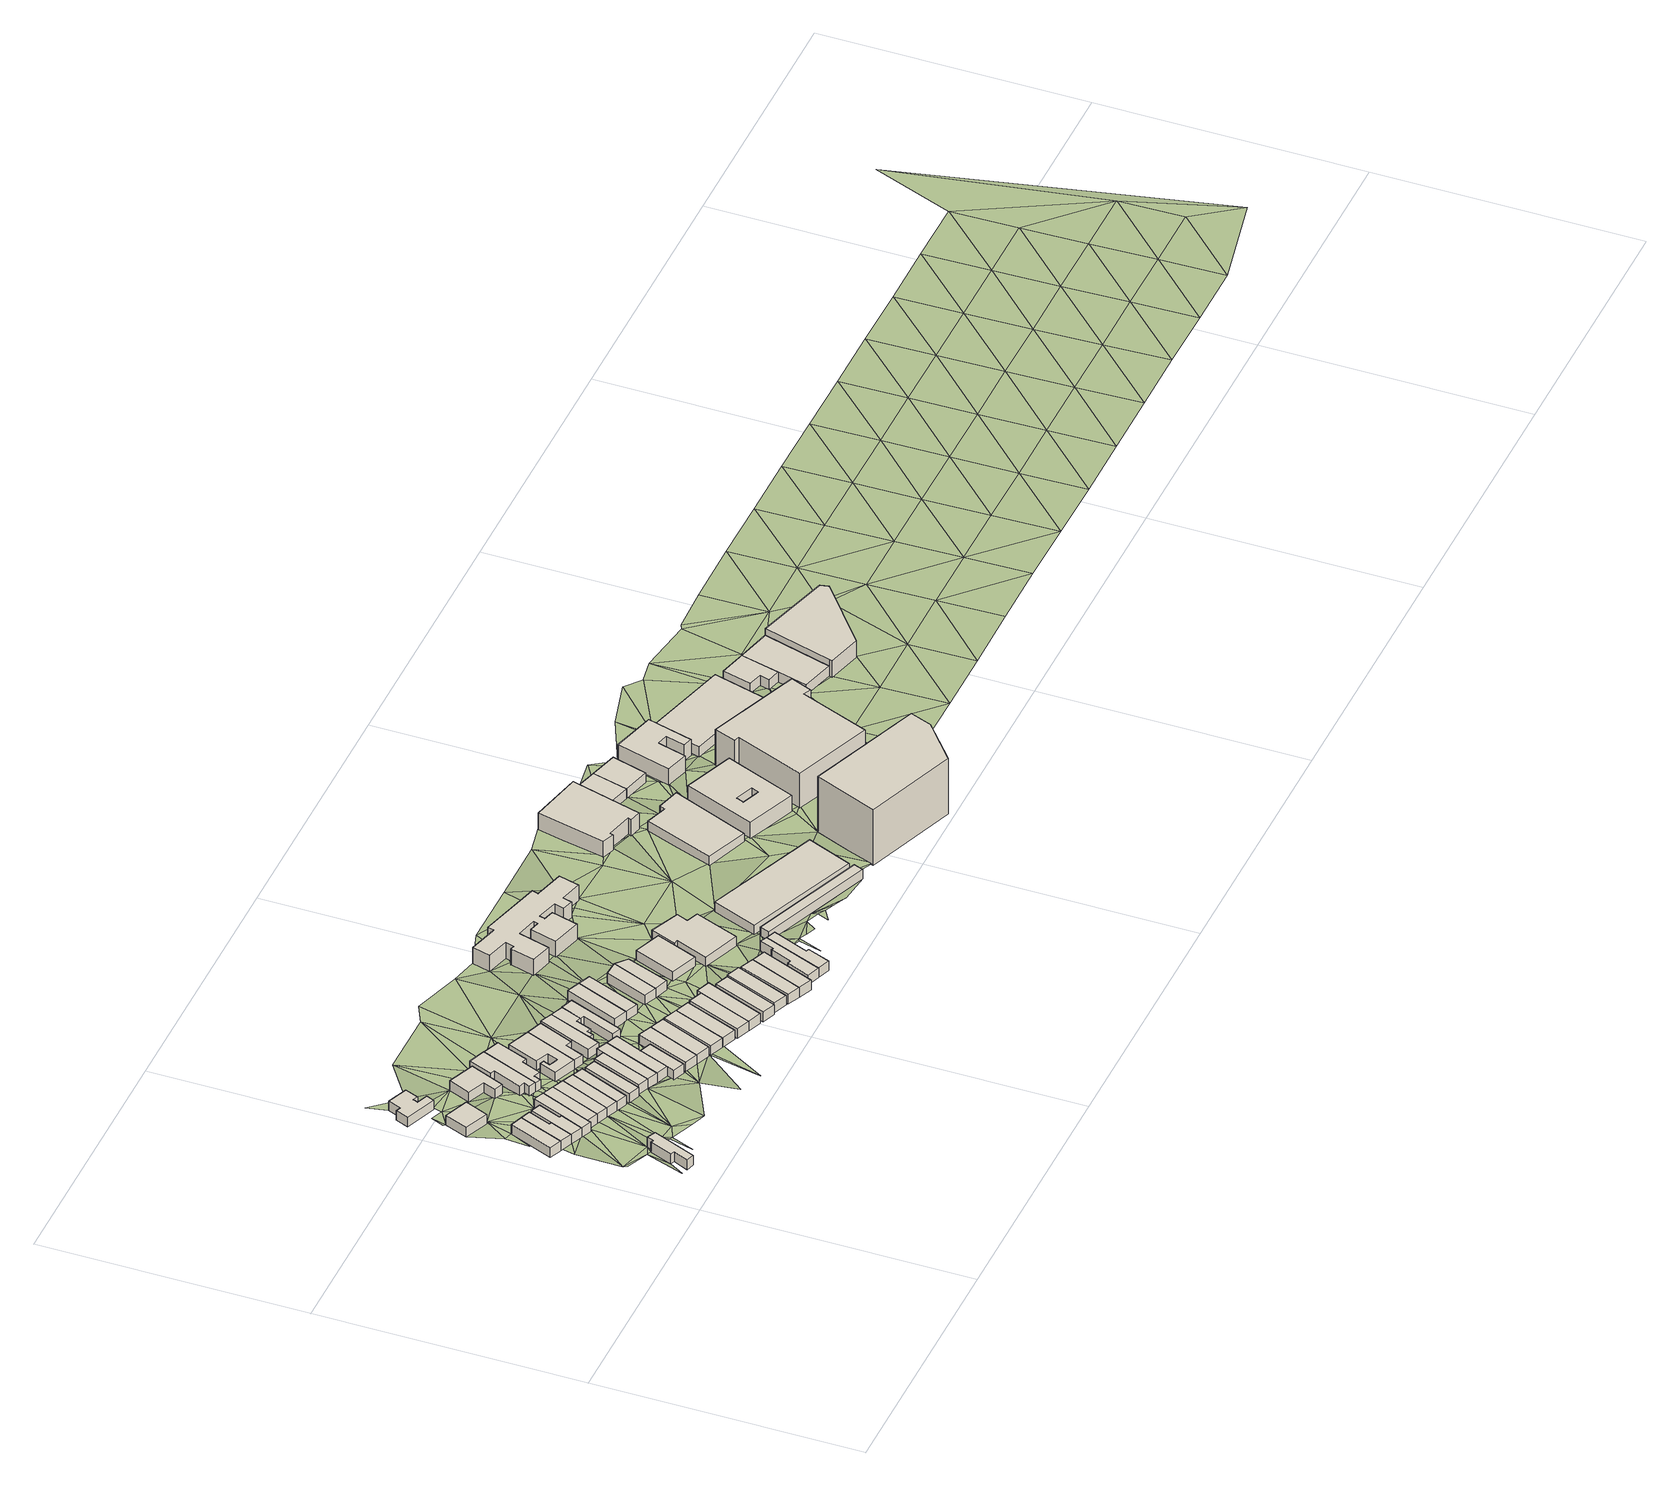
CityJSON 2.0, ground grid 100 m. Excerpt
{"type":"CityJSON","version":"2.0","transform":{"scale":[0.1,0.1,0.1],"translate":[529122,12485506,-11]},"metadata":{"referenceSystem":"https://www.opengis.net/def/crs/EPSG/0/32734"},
"CityObjects":{
"building1":{"type":"Building","attributes":{"address":"18 York Street Woodstock Cape Town","building":"house","building:levels":1,"building_height":4.1,"plus_code":"4FRW3FC4+CFJ","ground_height":12.98,"roof_height":17.08},"geometry":[{"type":"Solid","lod":"1","boundaries":[[[[0,1,2,3]],[[1,4,5,2]],[[4,6,7,5]],[[6,8,9,7]],[[8,10,11,9]],[[10,12,13,11]],[[12,14,15,13]],[[14,0,3,15]],[[3,2,5,7,9,11,13,15]],[[14,12,10,8,6,4,1,0]]]]}]},
"building2":{"type":"Building","attributes":{"address":"11 York Street Woodstock Cape Town","building":"house","building:levels":1,"building_height":4.1,"plus_code":"4FRW3FC4+HCM","ground_height":11.23,"roof_height":15.33},"geometry":[{"type":"Solid","lod":"1","boundaries":[[[[16,17,18,19]],[[17,20,21,18]],[[20,22,23,21]],[[22,16,19,23]],[[19,18,21,23]],[[22,20,17,16]]]]}]},
"building3":{"type":"Building","attributes":{"address":"13 York Street Woodstock Cape Town","building":"house","building:levels":1,"building_height":4.1,"plus_code":"4FRW3FC4+HCX","ground_height":11.23,"roof_height":15.33},"geometry":[{"type":"Solid","lod":"1","boundaries":[[[[24,25,26,27]],[[25,28,29,26]],[[28,30,31,29]],[[30,17,18,31]],[[17,16,19,18]],[[16,24,27,19]],[[27,26,29,31,18,19]],[[16,17,30,28,25,24]]]]}]},
"building4":{"type":"Building","attributes":{"address":"15 York Street Woodstock Cape Town","building":"house","building:levels":1,"building_height":4.1,"plus_code":"4FRW3FC4+HFC","ground_height":11.18,"roof_height":15.28},"geometry":[{"type":"Solid","lod":"1","boundaries":[[[[32,33,34,27]],[[33,35,36,34]],[[35,37,38,36]],[[37,39,40,38]],[[39,41,42,40]],[[41,43,26,42]],[[43,32,27,26]],[[27,34,36,38,40,42,26]],[[43,41,39,37,35,33,32]]]]}]},
"building5":{"type":"Building","attributes":{"address":"2 Kent Street Woodstock Cape Town","building":"house","building:levels":1,"building_height":4.1,"plus_code":"4FRW3FC4+MCP","ground_height":10.29,"roof_height":14.39},"geometry":[{"type":"Solid","lod":"1","boundaries":[[[[44,45,46,47]],[[45,48,49,46]],[[48,50,51,49]],[[50,44,47,51]],[[47,46,49,51]],[[50,48,45,44]]]]}]},
"building6":{"type":"Building","attributes":{"address":"17 York Street Woodstock Cape Town","building":"house","building:levels":1,"building_height":4.1,"plus_code":"4FRW3FC4+HFX","ground_height":11.18,"roof_height":15.28},"geometry":[{"type":"Solid","lod":"1","boundaries":[[[[33,52,53,34]],[[52,54,55,53]],[[54,56,57,55]],[[56,58,59,57]],[[58,35,36,59]],[[35,33,34,36]],[[34,53,55,57,59,36]],[[35,58,56,54,52,33]]]]}]},
"building7":{"type":"Building","attributes":{"address":"3 Greatmore Street Woodstock Cape Town","building":"house","building:levels":1,"building_height":4.1,"plus_code":"4FRW3FC4+QC4","ground_height":9.48,"roof_height":13.58},"geometry":[{"type":"Solid","lod":"1","boundaries":[[[[60,61,62,63]],[[61,64,65,62]],[[64,66,67,65]],[[66,68,69,67]],[[68,70,71,69]],[[70,72,73,71]],[[72,74,75,73]],[[74,76,77,75]],[[76,78,79,77]],[[78,60,63,79]],[[63,62,65,67,69,71,73,75,77,79]],[[78,76,74,72,70,68,66,64,61,60]]]]}]},
"building8":{"type":"Building","attributes":{"address":"19 York Street Woodstock Cape Town","building":"house","building:levels":1,"building_height":4.1,"plus_code":"4FRW3FC4+HGC","ground_height":11.18,"roof_height":15.28},"geometry":[{"type":"Solid","lod":"1","boundaries":[[[[56,54,55,57]],[[54,80,81,55]],[[80,82,83,81]],[[82,56,57,83]],[[57,55,81,83]],[[82,80,54,56]]]]}]},
"building9":{"type":"Building","attributes":{"address":"21 York Street Woodstock Cape Town","building":"house","building:levels":1,"building_height":4.1,"plus_code":"4FRW3FC4+HG7","ground_height":11.18,"roof_height":15.28},"geometry":[{"type":"Solid","lod":"1","boundaries":[[[[82,80,81,83]],[[80,84,85,81]],[[84,86,87,85]],[[86,82,83,87]],[[83,81,85,87]],[[86,84,80,82]]]]}]},
"building10":{"type":"Building","attributes":{"address":"23 York Street Woodstock Cape Town","building":"house","building:levels":1,"building_height":4.1,"plus_code":"4FRW3FC4+HG5","ground_height":11.18,"roof_height":15.28},"geometry":[{"type":"Solid","lod":"1","boundaries":[[[[86,84,85,87]],[[84,88,89,85]],[[88,90,91,89]],[[90,86,87,91]],[[87,85,89,91]],[[90,88,84,86]]]]}]},
"building11":{"type":"Building","attributes":{"address":"4 Kent Street Woodstock Cape Town","building":"house","building:levels":1,"building_height":4.1,"plus_code":"4FRW3FC4+MGJ","ground_height":10.2,"roof_height":14.3},"geometry":[{"type":"Solid","lod":"1","boundaries":[[[[92,93,94,95]],[[93,96,97,94]],[[96,98,99,97]],[[98,100,101,99]],[[100,102,103,101]],[[102,92,95,103]],[[95,94,97,99,101,103]],[[102,100,98,96,93,92]]]]}]},
"building12":{"type":"Building","attributes":{"address":"25 York Street Woodstock Cape Town","building":"house","building:levels":1,"building_height":4.1,"plus_code":"4FRW3FC4+HH2","ground_height":11.17,"roof_height":15.27},"geometry":[{"type":"Solid","lod":"1","boundaries":[[[[90,88,104,105]],[[88,106,107,104]],[[106,108,109,107]],[[108,90,105,109]],[[105,104,107,109]],[[108,106,88,90]]]]}]},
"building13":{"type":"Building","attributes":{"address":"27 York Street Woodstock Cape Town","building":"house","building:levels":1,"building_height":4.1,"plus_code":"4FRW3FC4+GHW","ground_height":11.17,"roof_height":15.27},"geometry":[{"type":"Solid","lod":"1","boundaries":[[[[110,111,112,113]],[[111,114,115,112]],[[114,116,117,115]],[[116,110,113,117]],[[113,112,115,117]],[[116,114,111,110]]]]}]},
"building14":{"type":"Building","attributes":{"address":"6 Kent Street Woodstock Cape Town","building":"house","building:levels":1,"building_height":4.1,"plus_code":"4FRW3FC4+MG9","ground_height":10.2,"roof_height":14.3},"geometry":[{"type":"Solid","lod":"1","boundaries":[[[[118,119,120,121]],[[119,122,123,120]],[[122,124,125,123]],[[124,126,127,125]],[[126,128,129,127]],[[128,130,131,129]],[[130,132,133,131]],[[132,118,121,133]],[[121,120,123,125,127,129,131,133]],[[132,130,128,126,124,122,119,118]]]]}]},
"building15":{"type":"Building","attributes":{"address":"29 York Street Woodstock Cape Town","building":"house","building:levels":1,"building_height":4.1,"plus_code":"4FRW3FC4+GHQ","ground_height":12.19,"roof_height":16.29},"geometry":[{"type":"Solid","lod":"1","boundaries":[[[[134,135,136,137]],[[135,138,139,136]],[[138,140,141,139]],[[140,134,137,141]],[[137,136,139,141]],[[140,138,135,134]]]]}]},
"building16":{"type":"Building","attributes":{"address":"8 Kent Street Woodstock Cape Town","building":"house","building:levels":1,"building_height":4.1,"plus_code":"4FRW3FC4+MHG","ground_height":10.13,"roof_height":14.23},"geometry":[{"type":"Solid","lod":"1","boundaries":[[[[142,143,144,145]],[[143,146,147,144]],[[146,148,149,147]],[[148,150,151,149]],[[150,152,153,151]],[[152,154,155,153]],[[154,156,157,155]],[[156,142,145,157]],[[145,144,147,149,151,153,155,157]],[[156,154,152,150,148,146,143,142]]]]}]},
"building17":{"type":"Building","attributes":{"address":"31 York Street Woodstock Cape Town","building":"house","building:levels":1,"building_height":4.1,"plus_code":"4FRW3FC4+GJM","ground_height":12.19,"roof_height":16.29},"geometry":[{"type":"Solid","lod":"1","boundaries":[[[[140,138,139,141]],[[138,158,159,139]],[[158,160,161,159]],[[160,162,163,161]],[[162,140,141,163]],[[141,139,159,161,163]],[[162,160,158,138,140]]]]}]},
"building18":{"type":"Building","attributes":{"address":"35 York Street Woodstock Cape Town","building":"house","building:levels":1,"building_height":4.1,"plus_code":"4FRW3FC4+GJ5","ground_height":12.19,"roof_height":16.29},"geometry":[{"type":"Solid","lod":"1","boundaries":[[[[164,165,166,167]],[[165,168,169,166]],[[168,170,171,169]],[[170,172,173,171]],[[172,164,167,173]],[[167,166,169,171,173]],[[172,170,168,165,164]]]]}]},
"building19":{"type":"Building","attributes":{"address":"33 York Street Woodstock Cape Town","building":"house","building:levels":1,"building_height":4.1,"plus_code":"4FRW3FC4+GJX","ground_height":12.19,"roof_height":16.29},"geometry":[{"type":"Solid","lod":"1","boundaries":[[[[158,165,166,159]],[[165,164,167,166]],[[164,174,175,167]],[[174,160,161,175]],[[160,158,159,161]],[[159,166,167,175,161]],[[160,174,164,165,158]]]]}]},
"building20":{"type":"Building","attributes":{"address":"10 Kent Street Woodstock Cape Town","building":"house","building:levels":1,"building_height":4.1,"plus_code":"4FRW3FC4+MJ2","ground_height":10.13,"roof_height":14.23},"geometry":[{"type":"Solid","lod":"1","boundaries":[[[[176,177,178,179]],[[177,180,181,178]],[[180,182,183,181]],[[182,184,185,183]],[[184,186,187,185]],[[186,188,189,187]],[[188,190,191,189]],[[190,192,193,191]],[[192,194,195,193]],[[194,176,179,195]],[[179,178,181,183,185,187,189,191,193,195]],[[194,192,190,188,186,184,182,180,177,176]]]]}]},
"building21":{"type":"Building","attributes":{"address":"37 York Street Woodstock Cape Town","building":"house","building:levels":1,"building_height":4.1,"plus_code":"4FRW3FC4+FMV","ground_height":12.28,"roof_height":16.38},"geometry":[{"type":"Solid","lod":"1","boundaries":[[[[196,197,198,199]],[[197,200,201,198]],[[200,202,203,201]],[[202,196,199,203]],[[199,198,201,203]],[[202,200,197,196]]]]}]},
"building22":{"type":"Building","attributes":{"address":"12 Kent Street Woodstock Cape Town","building":"house","building:levels":1,"building_height":4.1,"plus_code":"4FRW3FC4+JJQ","ground_height":10.13,"roof_height":14.23},"geometry":[{"type":"Solid","lod":"1","boundaries":[[[[204,176,179,205]],[[176,194,195,179]],[[194,206,207,195]],[[206,208,209,207]],[[208,210,211,209]],[[210,204,205,211]],[[205,179,195,207,209,211]],[[210,208,206,194,176,204]]]]}]},
"building23":{"type":"Building","attributes":{"address":"39 York Street Woodstock Cape Town","building":"house","building:levels":1,"building_height":4.1,"plus_code":"4FRW3FC4+FMX","ground_height":12.28,"roof_height":16.38},"geometry":[{"type":"Solid","lod":"1","boundaries":[[[[197,196,199,198]],[[196,212,213,199]],[[212,214,215,213]],[[214,197,198,215]],[[198,199,213,215]],[[214,212,196,197]]]]}]},
"building24":{"type":"Building","attributes":{"address":"14 Kent Street Woodstock Cape Town","building":"house","building:levels":1,"building_height":4.1,"plus_code":"4FRW3FC4+JMM","ground_height":11.17,"roof_height":15.27},"geometry":[{"type":"Solid","lod":"1","boundaries":[[[[216,217,218,219]],[[217,220,221,218]],[[220,222,223,221]],[[222,224,225,223]],[[224,226,227,225]],[[226,216,219,227]],[[219,218,221,223,225,227]],[[226,224,222,220,217,216]]]]}]},
"building25":{"type":"Building","attributes":{"address":"41 York Street Woodstock Cape Town","building":"house","building:levels":1,"building_height":4.1,"plus_code":"4FRW3FC4+FPM","ground_height":12.28,"roof_height":16.38},"geometry":[{"type":"Solid","lod":"1","boundaries":[[[[228,229,230,231]],[[229,232,233,230]],[[232,234,235,233]],[[234,228,231,235]],[[231,230,233,235]],[[234,232,229,228]]]]}]},
"building26":{"type":"Building","attributes":{"address":"16 Kent Street Woodstock Cape Town","building":"house","building:levels":1,"building_height":4.1,"plus_code":"4FRW3FC4+JMP","ground_height":11.17,"roof_height":15.27},"geometry":[{"type":"Solid","lod":"1","boundaries":[[[[236,216,219,237]],[[216,226,227,219]],[[226,238,239,227]],[[238,240,241,239]],[[240,242,243,241]],[[242,244,245,243]],[[244,246,247,245]],[[246,236,237,247]],[[237,219,227,239,241,243,245,247]],[[246,244,242,240,238,226,216,236]]]]}]},
"building27":{"type":"Building","attributes":{"address":"18 Kent Street Woodstock Cape Town","building":"house","building:levels":1,"building_height":4.1,"plus_code":"4FRW3FC4+HMX","ground_height":11.25,"roof_height":15.35},"geometry":[{"type":"Solid","lod":"1","boundaries":[[[[248,249,250,251]],[[249,252,253,250]],[[252,254,255,253]],[[254,256,257,255]],[[256,258,259,257]],[[258,248,251,259]],[[251,250,253,255,257,259]],[[258,256,254,252,249,248]]]]}]},
"building28":{"type":"Building","attributes":{"address":"43 York Street Woodstock Cape Town","building":"house","building:levels":1,"building_height":4.1,"plus_code":"4FRW3FC4+FPH","ground_height":12.28,"roof_height":16.38},"geometry":[{"type":"Solid","lod":"1","boundaries":[[[[229,228,231,230]],[[228,260,261,231]],[[260,262,263,261]],[[262,229,230,263]],[[230,231,261,263]],[[262,260,228,229]]]]}]},
"building29":{"type":"Building","attributes":{"address":"45 York Street Woodstock Cape Town","building":"house","building:levels":1,"building_height":4.1,"plus_code":"4FRW3FC4+FQ7","ground_height":12.16,"roof_height":16.26},"geometry":[{"type":"Solid","lod":"1","boundaries":[[[[264,265,266,267]],[[265,268,269,266]],[[268,270,271,269]],[[270,264,267,271]],[[267,266,269,271]],[[270,268,265,264]]]]}]},
"building30":{"type":"Building","attributes":{"address":"20 Kent Street Woodstock Cape Town","building":"house","building:levels":1,"building_height":4.1,"plus_code":"4FRW3FC4+JP4","ground_height":11.25,"roof_height":15.35},"geometry":[{"type":"Solid","lod":"1","boundaries":[[[[272,273,274,275]],[[273,276,277,274]],[[276,278,279,277]],[[278,272,275,279]],[[275,274,277,279]],[[278,276,273,272]]]]}]},
"building31":{"type":"Building","attributes":{"address":"47 York Street Woodstock Cape Town","building":"house","building:levels":1,"building_height":4.1,"plus_code":"4FRW3FC4+FQ5","ground_height":12.16,"roof_height":16.26},"geometry":[{"type":"Solid","lod":"1","boundaries":[[[[264,280,281,267]],[[280,282,283,281]],[[282,284,285,283]],[[284,265,266,285]],[[265,264,267,266]],[[267,281,283,285,266]],[[265,284,282,280,264]]]]}]},
"building32":{"type":"Building","attributes":{"address":"22 Kent Street Woodstock Cape Town","building":"house","building:levels":1,"building_height":4.1,"plus_code":"4FRW3FC4+JQ2","ground_height":11.25,"roof_height":15.35},"geometry":[{"type":"Solid","lod":"1","boundaries":[[[[272,278,279,275]],[[278,286,287,279]],[[286,288,289,287]],[[288,272,275,289]],[[275,279,287,289]],[[288,286,278,272]]]]}]},
"building33":{"type":"Building","attributes":{"address":"49 York Street Woodstock Cape Town","building":"house","building:levels":1,"building_height":4.1,"plus_code":"4FRW3FC4+CRV","ground_height":12.16,"roof_height":16.26},"geometry":[{"type":"Solid","lod":"1","boundaries":[[[[290,291,292,293]],[[291,294,295,292]],[[294,296,297,295]],[[296,290,293,297]],[[293,292,295,297]],[[296,294,291,290]]]]}]},
"building34":{"type":"Building","attributes":{"address":"51 York Street Woodstock Cape Town","building":"house","building:levels":1,"building_height":4.1,"plus_code":"4FRW3FC4+CRQ","ground_height":12.86,"roof_height":16.96},"geometry":[{"type":"Solid","lod":"1","boundaries":[[[[298,299,300,301]],[[299,302,303,300]],[[302,304,305,303]],[[304,298,301,305]],[[301,300,303,305]],[[304,302,299,298]]]]}]},
"building35":{"type":"Building","attributes":{"address":"24 Kent Street Woodstock Cape Town","building":"house","building:levels":1,"building_height":4.1,"plus_code":"4FRW3FC4+HQQ","ground_height":11.3,"roof_height":15.4},"geometry":[{"type":"Solid","lod":"1","boundaries":[[[[306,307,308,309]],[[307,310,311,308]],[[310,312,313,311]],[[312,306,309,313]],[[309,308,311,313]],[[312,310,307,306]]]]}]},
"building36":{"type":"Building","attributes":{"address":"24 Kent Street Woodstock Cape Town","building":"house","building:levels":1,"building_height":4.1,"plus_code":"4FRW3FC4+HRF","ground_height":11.3,"roof_height":15.4},"geometry":[{"type":"Solid","lod":"1","boundaries":[[[[306,312,313,309]],[[312,314,315,313]],[[314,316,317,315]],[[316,306,309,317]],[[309,313,315,317]],[[316,314,312,306]]]]}]},
"building37":{"type":"Building","attributes":{"address":"51A York Street Woodstock Cape Town","building":"house","building:levels":1,"building_height":4.1,"plus_code":"4FRW3FC4+CVF","ground_height":12.39,"roof_height":16.49},"geometry":[{"type":"Solid","lod":"1","boundaries":[[[[318,319,320,321]],[[319,322,323,320]],[[322,324,325,323]],[[324,318,321,325]],[[321,320,323,325]],[[324,322,319,318]]]]}]},
"building38":{"type":"Building","attributes":{"address":"51B York Street Woodstock Cape Town","building":"house","building:levels":1,"building_height":4.1,"plus_code":"4FRW3FC4+CVH","ground_height":12.39,"roof_height":16.49},"geometry":[{"type":"Solid","lod":"1","boundaries":[[[[319,318,321,320]],[[318,326,327,321]],[[326,328,329,327]],[[328,319,320,329]],[[320,321,327,329]],[[328,326,318,319]]]]}]},
"building39":{"type":"Building","attributes":{"address":"Kent Street Woodstock Cape Town","building":"yes","building:levels":1,"building_height":4.1,"plus_code":"4FRW3FC4+HV8","ground_height":11.15,"roof_height":15.25},"geometry":[{"type":"Solid","lod":"1","boundaries":[[[[330,331,332,333]],[[331,334,335,332]],[[334,336,337,335]],[[336,330,333,337]],[[333,332,335,337]],[[336,334,331,330]]]]}]},
"building40":{"type":"Building","attributes":{"address":"53 York Street Woodstock Cape Town","building":"house","building:levels":1,"building_height":4.1,"plus_code":"4FRW3FC4+CWP","ground_height":12.39,"roof_height":16.49},"geometry":[{"type":"Solid","lod":"1","boundaries":[[[[338,339,340,341]],[[339,342,343,340]],[[342,344,345,343]],[[344,346,347,345]],[[346,348,349,347]],[[348,350,351,349]],[[350,352,353,351]],[[352,338,341,353]],[[341,340,343,345,347,349,351,353]],[[352,350,348,346,344,342,339,338]]]]}]},
"building41":{"type":"Building","attributes":{"address":"55 York Street Woodstock Cape Town","building":"house","building:levels":1,"building_height":4.1,"plus_code":"4FRW3FC4+CWH","ground_height":12.39,"roof_height":16.49},"geometry":[{"type":"Solid","lod":"1","boundaries":[[[[338,352,353,341]],[[352,354,355,353]],[[354,356,357,355]],[[356,358,359,357]],[[358,360,361,359]],[[360,338,341,361]],[[341,353,355,357,359,361]],[[360,358,356,354,352,338]]]]}]},
"building42":{"type":"Building","attributes":{"address":"28 Kent Street Woodstock Cape Town","building":"yes","building:levels":1,"building_height":4.1,"plus_code":"4FRW3FC4+GWP","ground_height":11.15,"roof_height":15.25},"geometry":[{"type":"Solid","lod":"1","boundaries":[[[[362,363,364,365]],[[363,366,367,364]],[[366,368,369,367]],[[368,370,371,369]],[[370,372,373,371]],[[372,374,375,373]],[[374,376,377,375]],[[376,362,365,377]],[[365,364,367,369,371,373,375,377]],[[376,374,372,370,368,366,363,362]]]]}]},
"building43":{"type":"Building","attributes":{"address":"College of Cape Town (Central Office) 13 Kent Street Woodstock Cape Town","building":"office","building:levels":2,"building:use":"office","building_height":6.9,"plus_code":"4FRW3FC4+PWP","ground_height":9.37,"roof_height":16.27},"geometry":[{"type":"Solid","lod":"1","boundaries":[[[[378,379,380,381]],[[379,382,383,380]],[[382,384,385,383]],[[384,386,387,385]],[[386,388,389,387]],[[388,390,391,389]],[[390,392,393,391]],[[392,394,395,393]],[[394,396,397,395]],[[396,398,399,397]],[[398,400,401,399]],[[400,402,403,401]],[[402,404,405,403]],[[404,406,407,405]],[[406,408,409,407]],[[408,410,411,409]],[[410,412,413,411]],[[412,414,415,413]],[[414,416,417,415]],[[416,418,419,417]],[[418,420,421,419]],[[420,422,423,421]],[[422,424,425,423]],[[424,426,427,425]],[[426,428,429,427]],[[428,378,381,429]],[[381,380,383,385,387,389,391,393,395,397,399,401,403,405,407,409,411,413,415,417,419,421,423,425,427,429]],[[428,426,424,422,420,418,416,414,412,410,408,406,404,402,400,398,396,394,392,390,388,386,384,382,379,378]]]]}]},
"building44":{"type":"Building","attributes":{"building":"yes","building:levels":1,"building_height":4.1,"plus_code":"4FRW3FC5+C3M","ground_height":11.37,"roof_height":15.47},"geometry":[{"type":"Solid","lod":"1","boundaries":[[[[430,431,432,433]],[[431,434,435,432]],[[434,436,437,435]],[[436,430,433,437]],[[433,432,435,437]],[[436,434,431,430]]]]}]},
"building45":{"type":"Building","attributes":{"address":"32 Kent Street Woodstock Cape Town","building":"industrial","building:levels":1,"building_height":4.1,"plus_code":"4FRW3FC5+F3Q","ground_height":10.78,"roof_height":14.88},"geometry":[{"type":"Solid","lod":"1","boundaries":[[[[438,439,440,441]],[[439,442,443,440]],[[442,444,445,443]],[[444,438,441,445]],[[441,440,443,445]],[[444,442,439,438]]]]}]},
"building46":{"type":"Building","attributes":{"address":"Woodstock Cape Town","building":"yes","building:levels":1,"building_height":4.1,"plus_code":"4FRW3FC5+J5G","ground_height":9.28,"roof_height":13.38},"geometry":[{"type":"Solid","lod":"1","boundaries":[[[[446,447,448,449]],[[447,450,451,448]],[[450,452,453,451]],[[452,454,455,453]],[[454,456,457,455]],[[456,446,449,457]],[[449,448,451,453,455,457]],[[456,454,452,450,447,446]]]]}]},
"building47":{"type":"Building","attributes":{"address":"354 Albert Road Woodstock Cape Town","building":"commercial","building:levels":2,"building_height":6.9,"plus_code":"4FRW3FC5+P4X","ground_height":9.15,"roof_height":16.05},"geometry":[{"type":"Solid","lod":"1","boundaries":[[[[458,459,460,461]],[[459,462,463,460]],[[462,464,465,463]],[[464,466,467,465]],[[466,468,469,467]],[[468,470,471,469]],[[470,472,473,471]],[[472,458,461,473]],[[461,460,463,465,467,469,471,473]],[[472,470,468,466,464,462,459,458]]]]}]},
"building48":{"type":"Building","attributes":{"address":"Urban Artisan Aparthotel 22 Salt River Road Woodstock Cape Town","building":"hotel","building:levels":8,"operator":"Totalstay","building_height":23.7,"plus_code":"4FRW3FC5+C83","ground_height":10.25,"roof_height":33.95},"geometry":[{"type":"Solid","lod":"1","boundaries":[[[[474,475,476,477]],[[475,478,479,476]],[[478,480,481,479]],[[480,482,483,481]],[[482,474,477,483]],[[477,476,479,481,483]],[[482,480,478,475,474]]]]}]},
"building49":{"type":"Building","attributes":{"address":"Woodstock Cape Town","building":"yes","building:levels":2,"building_height":6.9,"plus_code":"4FRW3FC5+J73","ground_height":9.74,"roof_height":16.64},"geometry":[{"type":"Solid","lod":"1","boundaries":[[[[484,485,486,487]],[[485,488,489,486]],[[488,490,491,489]],[[490,484,487,491]],[[492,493,494,495]],[[493,496,497,494]],[[496,498,499,497]],[[498,492,495,499]],[[487,486,489,491],[495,494,497,499]],[[490,488,485,484],[498,496,493,492]]]]}]},
"building50":{"type":"Building","attributes":{"address":"360 Albert Road Woodstock","building":"retail","building:levels":1,"building_height":4.1,"plus_code":"4FRW3FC5+Q63","ground_height":8.77,"roof_height":12.87},"geometry":[{"type":"Solid","lod":"1","boundaries":[[[[500,501,502,503]],[[501,504,505,502]],[[504,506,507,505]],[[506,500,503,507]],[[503,502,505,507]],[[506,504,501,500]]]]}]},
"building51":{"type":"Building","attributes":{"address":"Woodstock","building":"retail","building:levels":1,"building_height":4.1,"plus_code":"4FRW3FC5+P7R","ground_height":8.77,"roof_height":12.87},"geometry":[{"type":"Solid","lod":"1","boundaries":[[[[501,500,503,502]],[[500,508,509,503]],[[508,510,511,509]],[[510,501,502,511]],[[502,503,509,511]],[[510,508,500,501]]]]}]},
"building52":{"type":"Building","attributes":{"address":"Woodstock","building":"retail","building:levels":2,"building_height":6.9,"plus_code":"4FRW3FC5+P8G","ground_height":8.77,"roof_height":15.67},"geometry":[{"type":"Solid","lod":"1","boundaries":[[[[512,513,514,515]],[[513,516,517,514]],[[516,518,519,517]],[[518,520,521,519]],[[520,522,523,521]],[[522,524,525,523]],[[524,526,527,525]],[[526,512,515,527]],[[515,514,517,519,521,523,525,527]],[[526,524,522,520,518,516,513,512]]]]}]},
"building53":{"type":"Building","attributes":{"address":"19 Kent Street 7925 Cape Town","building":"commercial","building:levels":5,"building_height":15.3,"plus_code":"4FRW3FC5+G9W","ground_height":8.96,"roof_height":24.26},"geometry":[{"type":"Solid","lod":"1","boundaries":[[[[528,529,530,531]],[[529,532,533,530]],[[532,534,535,533]],[[534,536,537,535]],[[536,538,539,537]],[[538,540,541,539]],[[540,542,543,541]],[[542,528,531,543]],[[531,530,533,535,537,539,541,543]],[[542,540,538,536,534,532,529,528]]]]}]},
"building54":{"type":"Building","attributes":{"building":"yes","building:levels":1,"building_height":4.1,"plus_code":"4FRW3FC5+FC8","ground_height":9.73,"roof_height":13.83},"geometry":[{"type":"Solid","lod":"1","boundaries":[[[[544,545,546,547]],[[545,548,549,546]],[[548,550,551,549]],[[550,544,547,551]],[[547,546,549,551]],[[550,548,545,544]]]]}]},
"building55":{"type":"Building","attributes":{"address":"Salt Circle Arcade 374 Albert Road Woodstock Cape Town","building":"retail","building:levels":1,"building_height":4.1,"plus_code":"4FRW3FC5+MCP","ground_height":8.67,"roof_height":12.77},"geometry":[{"type":"Solid","lod":"1","boundaries":[[[[552,553,554,555]],[[553,556,557,554]],[[556,558,559,557]],[[558,560,561,559]],[[560,562,563,561]],[[562,552,555,563]],[[555,554,557,559,561,563]],[[562,560,558,556,553,552]]]]}]},
"building56":{"type":"Building","attributes":{"building":"retail","building:levels":1,"building_height":4.1,"plus_code":"4FRW3FC5+MGH","ground_height":8.38,"roof_height":12.48},"geometry":[{"type":"Solid","lod":"1","boundaries":[[[[564,565,566,567]],[[565,568,569,566]],[[568,570,571,569]],[[570,572,573,571]],[[572,574,575,573]],[[574,564,567,575]],[[567,566,569,571,573,575]],[[574,572,570,568,565,564]]]]}]},
"building57":{"type":"Building","attributes":{"building":"retail","building:levels":1,"building_height":4.1,"plus_code":"4FRW3FC5+MH5","ground_height":8.38,"roof_height":12.48},"geometry":[{"type":"Solid","lod":"1","boundaries":[[[[576,564,567,577]],[[564,574,575,567]],[[574,578,579,575]],[[578,580,581,579]],[[580,576,577,581]],[[577,567,575,579,581]],[[580,578,574,564,576]]]]}]},
"building58":{"type":"Building","attributes":{"building":"retail","building:levels":2,"building_height":6.9,"plus_code":"4FRW3FC5+JM2","ground_height":8.38,"roof_height":15.28},"geometry":[{"type":"Solid","lod":"1","boundaries":[[[[576,580,582,583]],[[580,584,585,582]],[[584,586,587,585]],[[586,588,589,587]],[[588,590,591,589]],[[590,576,583,591]],[[583,582,585,587,589,591]],[[590,588,586,584,580,576]]]]}]},
"terrain1":{"type":"TINRelief","geometry":[{"type":"CompositeSurface","lod":"1","boundaries":[[[592,8,593]],[[593,594,595]],[[593,1,594]],[[593,8,6]],[[594,596,597]],[[598,597,599]],[[1,593,6]],[[6,4,1]],[[600,594,1]],[[597,596,599]],[[600,596,594]],[[20,601,602]],[[603,604,605]],[[606,604,607]],[[601,608,48]],[[604,603,607]],[[608,601,20]],[[1,609,610]],[[600,1,611]],[[603,612,607]],[[20,17,608]],[[610,609,607]],[[613,30,614]],[[615,616,45]],[[610,611,1]],[[612,603,617]],[[600,611,618]],[[17,30,608]],[[613,41,30]],[[45,619,615]],[[612,620,607]],[[621,39,622]],[[619,45,44]],[[58,608,30]],[[607,620,610]],[[623,612,617]],[[30,41,58]],[[39,621,58]],[[39,58,41]],[[44,608,624]],[[625,626,627]],[[93,619,44]],[[58,624,608]],[[70,628,72]],[[629,626,625]],[[612,630,620]],[[630,612,631]],[[92,632,619]],[[629,70,626]],[[138,612,623]],[[624,93,44]],[[612,135,631]],[[629,632,92]],[[93,92,619]],[[58,56,633]],[[629,92,70]],[[624,58,634]],[[634,58,633]],[[138,135,612]],[[93,624,96]],[[56,82,633]],[[634,635,624]],[[634,633,636]],[[82,637,633]],[[637,636,633]],[[638,634,636]],[[639,138,623]],[[114,630,631]],[[637,82,640]],[[640,82,86]],[[124,635,634]],[[92,641,70]],[[635,124,122]],[[102,635,122]],[[642,640,86]],[[643,92,102]],[[630,114,108]],[[86,90,642]],[[644,640,645]],[[643,641,92]],[[645,640,642]],[[646,138,639]],[[158,138,646]],[[122,119,102]],[[119,643,102]],[[645,642,647]],[[642,90,648]],[[119,641,643]],[[646,649,158]],[[108,648,90]],[[646,639,650]],[[651,645,647]],[[645,651,652]],[[114,648,108]],[[653,654,639]],[[639,655,650]],[[648,114,134]],[[647,656,651]],[[651,657,652]],[[656,658,659]],[[639,660,655]],[[656,661,651]],[[656,659,661]],[[662,648,134]],[[177,657,651]],[[660,639,654]],[[162,134,140]],[[662,134,162]],[[655,172,650]],[[162,222,662]],[[156,657,177]],[[663,654,664]],[[665,641,119]],[[222,220,662]],[[162,224,222]],[[118,665,119]],[[220,666,662]],[[663,664,667]],[[160,224,162]],[[200,172,655]],[[156,668,118]],[[200,164,172]],[[156,177,668]],[[164,200,174]],[[160,669,224]],[[669,160,174]],[[238,226,224]],[[668,177,176]],[[238,224,669]],[[668,665,118]],[[654,663,214]],[[670,174,200]],[[669,174,670]],[[242,238,669]],[[242,240,238]],[[668,176,217]],[[670,200,197]],[[242,669,252]],[[232,214,663]],[[249,671,242]],[[249,242,252]],[[670,197,672]],[[673,197,214]],[[670,672,276]],[[674,665,668]],[[673,672,197]],[[673,214,232]],[[276,258,670]],[[675,262,676]],[[668,217,677]],[[232,229,673]],[[678,677,217]],[[672,673,679]],[[262,675,680]],[[673,229,681]],[[677,678,248]],[[258,276,273]],[[681,679,673]],[[674,668,682]],[[273,248,258]],[[262,683,229]],[[668,677,682]],[[294,684,685]],[[248,273,677]],[[229,683,681]],[[683,262,680]],[[265,284,680]],[[284,683,680]],[[681,307,679]],[[282,684,294]],[[288,679,307]],[[686,683,284]],[[273,687,677]],[[687,273,272]],[[299,688,302]],[[284,282,689]],[[686,284,689]],[[304,282,294]],[[272,288,687]],[[677,384,682]],[[677,687,384]],[[690,686,689]],[[307,306,288]],[[691,302,688]],[[316,686,690]],[[282,304,692]],[[692,689,282]],[[693,288,306]],[[288,694,687]],[[382,682,384]],[[689,695,690]],[[304,302,692]],[[384,687,696]],[[697,288,693]],[[316,693,306]],[[692,302,691]],[[288,697,694]],[[316,690,698]],[[695,689,692]],[[328,699,348]],[[700,384,696]],[[691,319,692]],[[316,698,693]],[[696,701,700]],[[348,346,344]],[[348,344,328]],[[694,697,702]],[[692,703,695]],[[704,694,702]],[[339,319,328]],[[692,319,705]],[[693,698,706]],[[707,382,708]],[[706,697,693]],[[709,695,703]],[[702,697,710]],[[328,344,339]],[[695,709,330]],[[382,707,711]],[[339,344,342]],[[702,710,704]],[[705,319,339]],[[712,358,356]],[[713,712,356]],[[368,698,330]],[[710,714,704]],[[368,706,698]],[[368,330,709]],[[360,358,712]],[[714,710,715]],[[338,716,339]],[[716,705,339]],[[717,338,360]],[[718,719,720]],[[360,712,720]],[[720,712,718]],[[716,338,717]],[[360,720,717]],[[706,368,721]],[[716,722,705]],[[723,724,725]],[[711,707,726]],[[706,727,723]],[[705,722,728]],[[721,368,366]],[[724,723,729]],[[727,706,730]],[[731,717,720]],[[721,730,706]],[[723,727,729]],[[732,731,720]],[[733,728,366]],[[732,734,731]],[[735,717,731]],[[722,736,728]],[[737,730,721]],[[366,728,736]],[[726,738,711]],[[739,730,737]],[[721,740,737]],[[731,741,735]],[[740,739,737]],[[366,742,721]],[[741,743,744]],[[716,745,722]],[[735,741,744]],[[746,726,747]],[[735,436,717]],[[366,736,742]],[[744,748,735]],[[721,742,740]],[[726,746,738]],[[748,749,735]],[[749,750,735]],[[735,750,436]],[[746,740,751]],[[745,716,430]],[[742,751,740]],[[742,736,752]],[[753,738,746]],[[754,752,736]],[[751,753,746]],[[736,438,754]],[[755,751,742]],[[430,756,745]],[[757,753,751]],[[755,757,751]],[[758,742,752]],[[755,742,759]],[[745,756,438]],[[754,760,752]],[[753,757,761]],[[758,759,742]],[[755,759,762]],[[763,754,438]],[[754,763,760]],[[482,438,756]],[[762,759,764]],[[763,438,482]],[[758,765,759]],[[765,758,766]],[[763,488,760]],[[763,482,767]],[[766,758,768]],[[769,765,766]],[[767,770,763]],[[769,458,765]],[[488,447,760]],[[482,771,767]],[[493,492,498]],[[772,769,766]],[[769,773,458]],[[447,772,766]],[[498,496,493]],[[771,770,767]],[[447,488,774]],[[447,775,772]],[[776,771,482]],[[771,777,770]],[[774,775,447]],[[778,772,775]],[[773,501,779]],[[488,780,774]],[[485,770,781]],[[770,777,781]],[[780,488,485]],[[776,482,480]],[[774,513,775]],[[775,513,778]],[[501,510,779]],[[513,510,778]],[[782,485,781]],[[780,485,782]],[[510,513,779]],[[783,780,784]],[[782,785,780]],[[780,785,784]],[[786,783,784]],[[787,784,785]],[[776,480,788]],[[480,478,789]],[[480,790,788]],[[776,788,548]],[[787,785,791]],[[789,790,480]],[[782,792,785]],[[790,789,793]],[[794,787,791]],[[795,776,548]],[[513,794,796]],[[548,793,795]],[[789,795,793]],[[795,529,776]],[[794,791,796]],[[792,782,534]],[[792,797,785]],[[529,795,532]],[[796,791,798]],[[799,795,789]],[[792,534,800]],[[532,795,801]],[[534,802,800]],[[801,534,532]],[[803,798,791]],[[534,801,802]],[[804,800,802]],[[803,791,552]],[[795,799,805]],[[805,801,795]],[[800,804,806]],[[800,806,552]],[[804,802,801]],[[807,806,804]],[[806,808,552]],[[804,801,809]],[[805,810,801]],[[803,552,811]],[[811,552,808]],[[801,810,812]],[[813,805,799]],[[808,814,811]],[[815,810,805]],[[808,564,814]],[[799,816,813]],[[805,813,815]],[[576,814,564]],[[811,814,817]],[[818,814,576]],[[814,818,817]],[[815,813,819]],[[813,816,820]],[[817,818,821]],[[818,576,822]],[[823,820,816]],[[824,821,818]],[[813,825,819]],[[825,813,820]],[[819,825,822]],[[826,818,822]],[[820,823,827]],[[828,824,818]],[[822,825,826]],[[818,826,828]],[[820,829,825]],[[829,820,827]],[[826,825,830]],[[829,830,825]],[[831,829,827]],[[826,832,828]],[[830,833,826]],[[826,833,832]],[[830,829,834]],[[835,829,831]],[[829,835,834]],[[833,830,836]],[[830,834,836]],[[837,832,833]],[[835,831,838]],[[833,836,837]],[[831,839,838]],[[835,840,834]],[[835,838,840]],[[834,841,836]],[[834,840,841]],[[836,842,837]],[[843,838,839]],[[836,841,842]],[[839,844,843]],[[840,838,845]],[[838,843,845]],[[841,840,846]],[[840,845,846]],[[847,842,841]],[[843,844,848]],[[841,846,847]],[[844,849,848]],[[843,850,845]],[[843,848,850]],[[851,846,845]],[[845,850,851]],[[846,852,847]],[[853,848,849]],[[846,851,852]],[[849,854,853]],[[850,848,855]],[[848,853,855]],[[850,856,851]],[[850,855,856]],[[857,852,851]],[[853,854,858]],[[851,856,857]],[[854,859,858]],[[853,860,855]],[[853,858,860]],[[856,855,861]],[[855,860,861]],[[856,862,857]],[[863,858,859]],[[856,861,862]],[[859,864,863]],[[860,858,865]],[[858,863,865]],[[861,860,866]],[[860,865,866]],[[867,862,861]],[[868,863,864]],[[861,866,867]],[[863,869,865]],[[870,868,864]],[[865,869,866]],[[863,868,869]],[[866,869,867]],[[868,870,869]],[[869,871,867]],[[869,870,871]]]}]}
},
"vertices":[
[198,240,82],[165,256,82],[165,256,124],[198,240,124],[154,230,82],[154,230,124],[144,234,82],[144,234,124],[109,149,82],[109,149,124],[125,142,82],[125,142,124],[101,85,82],[101,85,124],[131,76,82],[131,76,124],
[57,524,65],[125,694,65],[125,694,106],[57,524,106],[79,711,65],[79,711,106],[11,544,65],[11,544,106],
[103,505,65],[138,591,65],[138,591,106],[103,505,106],[129,594,65],[129,594,106],[163,680,65],[163,680,106],
[103,505,64],[149,486,64],[149,486,106],[185,573,64],[185,573,106],[176,577,64],[176,577,106],[210,662,64],[210,662,106],[172,677,64],[172,677,106],[138,591,64],
[145,900,56],[53,937,56],[53,937,97],[145,900,97],[17,849,56],[17,849,97],[109,812,56],[109,812,97],
[189,469,64],[189,469,106],[194,482,64],[194,482,106],[275,676,64],[275,676,106],[235,692,64],[235,692,106],
[123,1008,48],[136,1039,48],[136,1039,88],[123,1008,88],[94,1055,48],[94,1055,88],[101,1074,48],[101,1074,88],[120,1066,48],[120,1066,88],[140,1116,48],[140,1116,88],[63,1147,48],[63,1147,88],[43,1097,48],[43,1097,88],[25,1105,48],[25,1105,88],[5,1055,48],[5,1055,88],
[238,465,64],[238,465,106],[318,658,64],[318,658,106],
[281,448,64],[281,448,106],[361,639,64],[361,639,106],
[324,430,64],[324,430,106],[404,621,64],[404,621,106],
[231,995,55],[197,912,55],[197,912,96],[231,995,96],[263,885,55],[263,885,96],[244,838,55],[244,838,96],[278,824,55],[278,824,96],[332,954,55],[332,954,96],
[324,430,105],[404,621,105],[366,413,64],[366,413,105],[446,603,64],[446,603,105],
[423,390,64],[498,581,64],[498,581,105],[423,390,105],[456,597,64],[456,597,105],[378,407,64],[378,407,105],
[418,947,55],[353,972,55],[353,972,96],[418,947,96],[318,882,55],[318,882,96],[334,876,55],[334,876,96],[291,766,55],[291,766,96],[312,758,55],[312,758,96],[303,736,55],[303,736,96],[329,725,55],[329,725,96],
[498,581,75],[423,390,75],[423,390,116],[498,581,116],[464,374,75],[464,374,116],[540,565,75],[540,565,116],
[418,947,54],[329,725,54],[329,725,95],[418,947,95],[350,715,54],[350,715,95],[361,742,54],[361,742,95],[387,732,54],[387,732,95],[417,807,54],[417,807,95],[435,800,54],[435,800,95],[483,922,54],[483,922,95],
[504,357,75],[504,357,116],[593,574,75],[593,574,116],[551,593,75],[551,593,116],
[596,454,75],[551,339,75],[551,339,116],[596,454,116],[539,310,75],[539,310,116],[583,292,75],[583,292,116],[640,437,75],[640,437,116],
[639,556,75],[639,556,116],
[572,850,54],[486,885,54],[486,885,95],[572,850,95],[437,766,54],[437,766,95],[488,745,54],[488,745,95],[471,703,54],[471,703,95],[436,717,54],[436,717,95],[447,743,54],[447,743,95],[431,749,54],[431,749,95],[405,684,54],[405,684,95],[490,649,54],[490,649,95],
[644,270,76],[726,469,76],[726,469,116],[644,270,116],[675,491,76],[675,491,116],[594,290,76],[594,290,116],
[632,828,54],[632,828,95],[525,634,54],[525,634,95],[554,704,54],[554,704,95],[577,695,54],[577,695,95],
[699,248,76],[699,248,116],[781,447,76],[781,447,116],
[678,808,64],[632,828,64],[632,828,105],[678,808,105],[577,695,64],[577,695,105],[549,623,64],[549,623,105],[596,605,64],[596,605,105],[612,643,64],[612,643,105],
[761,224,76],[841,424,76],[841,424,116],[761,224,116],[787,446,76],[787,446,116],[707,245,76],[707,245,116],
[726,789,64],[726,789,105],[629,637,64],[629,637,105],[638,662,64],[638,662,105],[653,656,64],[653,656,105],[676,715,64],[676,715,105],[694,708,64],[694,708,105],
[726,789,65],[694,708,65],[694,708,106],[726,789,106],[706,702,65],[706,702,106],[656,578,65],[656,578,106],[690,565,65],[690,565,106],[772,773,65],[772,773,106],
[815,202,76],[815,202,116],[895,403,76],[895,403,116],
[878,177,74],[960,381,74],[960,381,115],[878,177,115],[907,402,74],[907,402,115],[826,198,74],[826,198,115],
[866,784,65],[816,805,65],[816,805,106],[866,784,106],[733,601,65],[733,601,106],[783,581,65],[783,581,106],
[930,156,74],[930,156,115],[1020,378,74],[1020,378,115],[967,399,74],[967,399,115],
[832,560,65],[832,560,106],[913,765,65],[913,765,106],
[992,130,74],[1074,333,74],[1074,333,115],[992,130,115],[1023,354,74],[1023,354,115],[941,150,74],[941,150,115],
[992,130,81],[1044,109,81],[1044,109,122],[992,130,122],[1126,313,81],[1126,313,122],[1074,333,81],[1074,333,122],
[1007,713,66],[950,716,66],[950,716,107],[1007,713,107],[885,555,66],[885,555,107],[935,535,66],[935,535,107],
[988,517,66],[988,517,107],[1048,678,66],[1048,678,107],
[1105,85,77],[1187,287,77],[1187,287,118],[1105,85,118],[1136,309,77],[1136,309,118],[1057,106,77],[1057,106,118],
[1157,64,77],[1157,64,118],[1239,266,77],[1239,266,118],
[1204,634,64],[1102,673,64],[1102,673,105],[1204,634,105],[1040,516,64],[1040,516,105],[1142,476,64],[1142,476,105],
[1314,288,77],[1288,300,77],[1288,300,118],[1314,288,118],[1266,245,77],[1266,245,118],[1259,248,77],[1259,248,118],[1226,167,77],[1226,167,118],[1214,171,77],[1214,171,118],[1178,82,77],[1178,82,118],[1226,65,77],[1226,65,118],
[1274,47,77],[1274,47,118],[1308,133,77],[1308,133,118],[1297,138,77],[1297,138,118],[1351,273,77],[1351,273,118],
[1360,556,64],[1315,574,64],[1315,574,105],[1360,556,105],[1333,617,64],[1333,617,105],[1222,664,64],[1222,664,105],[1185,567,64],[1185,567,105],[1202,564,64],[1202,564,105],[1154,443,64],[1154,443,105],[1296,389,64],[1296,389,105],
[1020,1175,46],[1013,1150,46],[1013,1150,115],[1020,1175,115],[901,1181,46],[901,1181,115],[882,1112,46],[882,1112,115],[966,1089,46],[966,1089,115],[957,1056,46],[957,1056,115],[942,1060,46],[942,1060,115],[917,967,46],[917,967,115],[996,946,46],[996,946,115],[1029,1064,46],[1029,1064,115],[1106,1043,46],[1106,1043,115],[1101,1027,46],[1101,1027,115],[1063,1037,46],[1063,1037,115],[1035,935,46],[1035,935,115],[1147,904,46],[1147,904,115],[1175,1004,46],[1175,1004,115],[1135,1015,46],[1135,1015,115],[1141,1036,46],[1141,1036,115],[1220,1014,46],[1220,1014,115],[1209,976,46],[1209,976,115],[1251,965,46],[1251,965,115],[1261,1000,46],[1261,1000,115],[1344,977,46],[1344,977,115],[1365,1055,46],[1365,1055,115],[1251,1086,46],[1251,1086,115],[1258,1110,46],[1258,1110,115],
[1799,166,66],[1371,333,66],[1371,333,107],[1799,166,107],[1357,297,66],[1357,297,107],[1785,130,66],[1785,130,107],
[1873,357,60],[1445,528,60],[1445,528,102],[1873,357,102],[1376,357,60],[1376,357,102],[1803,186,60],[1803,186,102],
[1841,580,45],[1960,873,45],[1960,873,86],[1841,580,86],[1873,897,45],[1873,897,86],[1864,876,45],[1864,876,86],[1782,904,45],[1782,904,86],[1683,642,45],[1683,642,86],
[1855,1203,44],[1653,1248,44],[1653,1248,113],[1855,1203,113],[1593,988,44],[1593,988,113],[1639,972,44],[1639,972,113],[1643,984,44],[1643,984,113],[1742,958,44],[1742,958,113],[1736,945,44],[1736,945,113],[1781,935,44],[1781,935,113],
[1879,131,55],[2228,1,55],[2228,1,292],[1879,131,292],[2377,125,55],[2377,125,292],[2408,206,55],[2408,206,292],[1977,369,55],[1977,369,292],
[2052,493,50],[2159,762,50],[2159,762,119],[2052,493,119],[1970,836,50],[1970,836,119],[1864,567,50],[1864,567,119],[1958,630,50],[1969,658,50],[1969,658,119],[1958,630,119],[2037,632,50],[2037,632,119],[2026,604,50],[2026,604,119],
[1922,1037,40],[1958,1171,40],[1958,1171,81],[1922,1037,81],[1865,1197,40],[1865,1197,81],[1828,1062,40],[1828,1062,81],
[2025,1009,40],[2025,1009,81],[2063,1142,40],[2063,1142,81],
[2263,1094,40],[2098,1139,40],[2098,1139,109],[2263,1094,109],[2041,932,40],[2041,932,109],[2127,908,40],[2127,908,109],[2157,1016,40],[2157,1016,109],[2199,1005,40],[2199,1005,109],[2179,932,40],[2179,932,109],[2215,922,40],[2215,922,109],
[2380,361,42],[2483,623,42],[2483,623,195],[2380,361,195],[2512,611,42],[2512,611,195],[2544,691,42],[2544,691,195],[2196,827,42],[2196,827,195],[2164,744,42],[2164,744,195],[2184,738,42],[2184,738,195],[2083,477,42],[2083,477,195],
[2435,315,50],[2444,337,50],[2444,337,91],[2435,315,91],[2410,350,50],[2410,350,91],[2401,328,50],[2401,328,91],
[2603,992,39],[2272,1082,39],[2272,1082,80],[2603,992,80],[2221,895,39],[2221,895,80],[2468,827,39],[2468,827,80],[2447,749,39],[2447,749,80],[2530,726,39],[2530,726,80],
[2734,948,36],[2632,974,36],[2632,974,78],[2734,948,78],[2604,865,36],[2604,865,78],[2656,851,36],[2656,851,78],[2646,814,36],[2646,814,78],[2696,801,36],[2696,801,78],
[2863,915,36],[2863,915,78],[2666,688,36],[2666,688,78],[2789,655,36],[2789,655,78],
[2789,655,106],[2863,915,106],[2785,642,36],[2785,642,106],[2915,608,36],[2915,608,106],[3154,802,36],[3154,802,106],[3148,833,36],[3148,833,106],
[65,90,91],[128,241,82],[34,290,82],[42,276,82],[149,486,74],[46,470,74],[57,524,74],[103,505,74],[189,469,74],[46,720,65],[40,629,65],[242,196,83],[231,200,83],[206,109,83],[219,205,83],[229,228,83],[109,812,65],[198,240,83],[281,448,74],[238,465,74],[295,220,83],[138,591,74],[129,594,74],[67,994,56],[46,943,56],[332,160,83],[194,482,74],[111,976,56],[324,430,74],[185,573,74],[176,577,74],[389,140,83],[244,838,64],[94,1055,56],[120,1066,56],[101,1074,56],[46,1225,48],[136,1039,56],[366,413,74],[378,407,74],[123,1008,56],[295,720,64],[291,766,64],[278,824,64],[303,736,64],[329,725,64],[312,758,64],[544,220,85],[350,715,64],[295,1225,47],[405,684,64],[295,970,55],[361,742,64],[387,732,64],[539,310,85],[431,749,64],[490,649,64],[551,339,85],[583,292,85],[437,766,64],[417,807,64],[555,76,93],[699,248,84],[594,290,85],[447,743,64],[435,800,64],[436,717,64],[471,703,64],[644,270,85],[488,745,64],[525,634,64],[707,245,84],[647,40,93],[544,1225,47],[554,704,64],[761,224,84],[544,970,54],[656,578,75],[690,565,76],[676,715,65],[783,581,76],[793,470,76],[620,1262,47],[826,198,84],[815,202,84],[793,970,55],[678,808,65],[832,560,76],[907,402,76],[885,555,76],[803,1204,46],[935,535,74],[930,156,81],[941,150,81],[988,517,74],[917,967,55],[1057,106,81],[1042,470,74],[1040,516,74],[1136,309,81],[1154,443,74],[1042,720,66],[996,946,56],[1142,476,74],[942,1060,56],[1035,935,56],[1102,673,66],[1157,64,87],[966,1089,56],[957,1056,56],[1042,970,56],[1202,564,71],[1029,1064,56],[1296,389,71],[1147,904,56],[1020,1175,48],[1013,1150,48],[1185,567,71],[1063,1037,56],[1042,1225,48],[1348,212,77],[1316,130,77],[1106,1043,56],[1101,1027,56],[1371,333,77],[1357,297,77],[1386,198,77],[1362,112,77],[1398,203,77],[1291,720,64],[1376,357,71],[1175,1004,57],[1141,1036,56],[1135,1015,56],[1258,1110,49],[1209,976,57],[1360,556,71],[1220,1014,57],[1251,965,57],[1496,216,72],[1431,192,72],[1315,574,71],[1469,177,72],[1540,220,72],[1445,528,66],[1291,970,57],[1291,1225,49],[1261,1000,57],[1344,977,57],[1548,196,72],[1540,720,61],[1531,152,72],[1574,180,72],[1803,186,66],[1365,1055,57],[1251,1086,57],[1609,166,72],[1642,153,72],[1669,144,66],[1540,970,55],[1683,642,55],[1540,1225,48],[1790,470,60],[1639,972,55],[1879,131,66],[1593,988,55],[1782,904,50],[1736,945,50],[1841,580,60],[1653,1248,48],[1643,984,55],[1864,567,60],[1742,958,50],[1781,935,50],[1873,897,50],[2039,470,55],[1864,876,50],[1828,1062,50],[2052,493,55],[2083,477,55],[1922,1037,45],[1865,1197,44],[2041,932,45],[2039,970,45],[2380,361,50],[2184,738,45],[2025,1009,45],[2039,1225,40],[2127,908,45],[2164,744,45],[2196,827,45],[2157,1016,45],[2179,932,42],[2221,895,42],[2199,1005,42],[2215,922,42],[2401,328,55],[2537,220,52],[2435,315,52],[2272,1082,42],[2447,749,42],[2444,337,52],[2263,1094,42],[2537,470,47],[2288,1225,39],[2468,827,42],[2476,1273,36],[2786,220,49],[2530,726,42],[2666,688,41],[2537,720,42],[2537,1225,36],[2646,814,42],[2786,470,44],[2604,865,39],[2656,851,39],[2632,974,39],[2696,801,41],[2785,642,41],[2625,1238,36],[2789,655,41],[3035,470,44],[2786,970,36],[2915,608,39],[3035,220,48],[2843,1208,33],[3035,970,34],[3154,802,39],[3284,470,47],[2860,1218,33],[3148,833,39],[3284,220,54],[3035,1225,31],[3284,720,42],[3284,970,38],[3533,220,53],[3284,1225,33],[3533,470,47],[3533,720,42],[3782,220,48],[3533,1225,30],[3533,970,36],[3782,720,37],[3782,470,42],[3782,970,33],[3782,1225,27],[4032,470,38],[4032,220,44],[4032,720,34],[4032,970,29],[4032,1225,25],[4281,470,36],[4281,220,44],[4281,720,31],[4281,970,27],[4281,1225,22],[4530,470,37],[4530,220,45],[4530,720,30],[4530,970,24],[4530,1225,19],[4779,470,35],[4779,220,44],[4779,720,27],[4779,970,21],[4779,1225,16],[5028,470,33],[5028,220,41],[5028,720,26],[5028,970,19],[5028,1225,14],[5277,470,31],[5277,220,38],[5277,720,24],[5277,970,18],[5277,1225,12],[5526,470,29],[5526,720,23],[5642,295,35],[5400,1536,8]
]}
